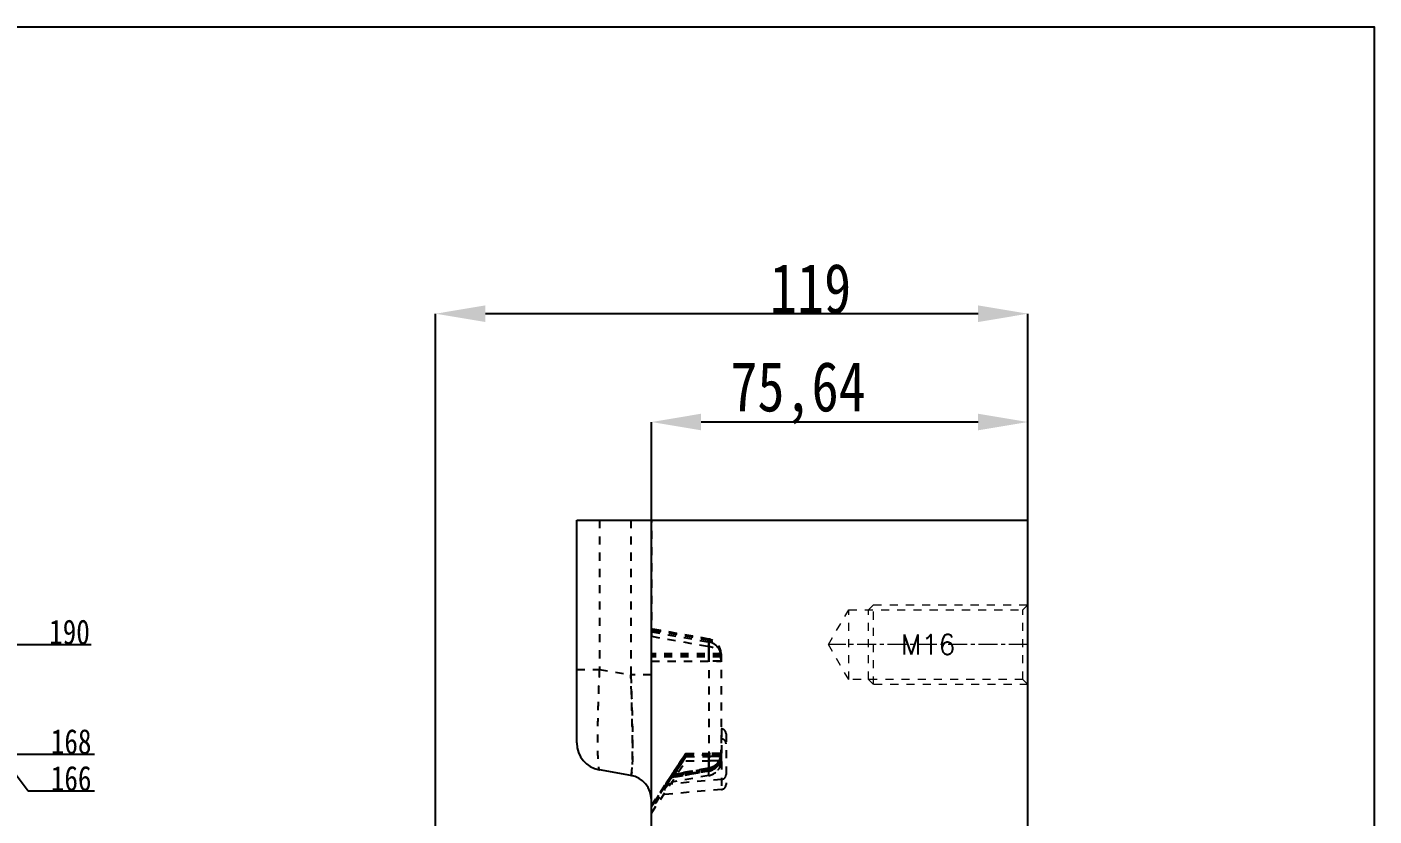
# Model space of a CAD drawing. Header units: millimetres. Extents: x 1937 to 4271, y -9032 to 1737.
# Drawn here: x 2941.5 to 3212.1, y -2260.9 to -2102.5 of the extents above; entities that cross this region are included whole.
import ezdxf
from ezdxf.enums import TextEntityAlignment as Align

# ---------------------------------------------------------------- set-up
doc = ezdxf.new("R2010")
doc.units = ezdxf.units.MM
doc.header["$LTSCALE"] = 16.335
doc.header["$PDMODE"] = 3
doc.header["$PDSIZE"] = 0.3125
doc.linetypes.add('CENTER', pattern=[0.6, 0.375, -0.075, 0.075, -0.075])
doc.linetypes.add('HIDDEN', pattern=[0.2, 0.1, -0.1])
doc.layers.get('0').update_dxf_attribs({"linetype": 'CONTINUOUS'})
doc.layers.get('Defpoints').update_dxf_attribs({"linetype": 'CONTINUOUS'})
doc.layers.add('DEFAULT_2', color=8, linetype='HIDDEN')
doc.layers.add('dim', color=3, linetype='CONTINUOUS')
doc.layers.add('screw', color=33, linetype='CONTINUOUS', lineweight=13)
doc.styles.get("Standard").update_dxf_attribs({"font": 'txt', "width": 0.8})
doc.styles.add('TXT', font='txt.shx', dxfattribs={"bigfont": 'gbcbig.shx'})
doc.dimstyles.new('副本 ISO-25-1', dxfattribs={"dimtxt": 10, "dimasz": 10, "dimexe": 0, "dimexo": 0, "dimgap": 0, "dimtad": 1, "dimtxsty": 'Standard', "dimcen": 0, "dimclrd": 6, "dimclre": 6, "dimclrt": 4, "dimazin": 0, "dimtfac": 1, "dimtofl": 0, "dimtmove": 0, "dimatfit": 3, "dimfxl": 0, "dimarcsym": 0})

# ---------------------------------------------------------------- blocks, each defined once
blk = doc.blocks.new('*D83')
at = {"color": 6, "lineweight": -2}
for p, q in [((3023.58, -2320.64), (3023.58, -2160.06)), ((3132.58, -2160.06), (3033.58, -2160.06)), ((3142.58, -2201.5), (3142.58, -2160.06))]:
    blk.add_line(p, q, dxfattribs=at)
at = {"color": 6}
for points in [[(3033.58, -2158.39), (3033.58, -2161.73), (3023.58, -2160.06)], [(3132.58, -2158.39), (3132.58, -2161.73), (3142.58, -2160.06)]]:
    blk.add_solid(points, dxfattribs=at)
at = {"layer": 'Defpoints', "color": 0}
for p in [(3023.58, -2160.06), (3142.58, -2201.5), (3023.58, -2320.64)]:
    blk.add_point(p, dxfattribs=at)
at = {"color": 4, "insert": (3098.92, -2155.06), "char_height": 10, "attachment_point": 5}
blk.add_mtext('119', dxfattribs=at)
blk = doc.blocks.new('*D84')
at = {"color": 6, "lineweight": -2}
for p, q in [((3066.94, -2259.82), (3066.94, -2181.81)), ((3132.58, -2181.81), (3076.94, -2181.81)), ((3142.58, -2201.5), (3142.58, -2181.81))]:
    blk.add_line(p, q, dxfattribs=at)
at = {"color": 6}
for points in [[(3076.94, -2180.14), (3076.94, -2183.47), (3066.94, -2181.81)], [(3132.58, -2180.14), (3132.58, -2183.47), (3142.58, -2181.81)]]:
    blk.add_solid(points, dxfattribs=at)
at = {"layer": 'Defpoints', "color": 0}
for p in [(3066.94, -2181.81), (3142.58, -2201.5), (3066.94, -2259.82)]:
    blk.add_point(p, dxfattribs=at)
at = {"color": 4, "insert": (3096.41, -2175.97), "char_height": 10, "attachment_point": 5}
blk.add_mtext('75,64', dxfattribs=at)
blk = doc.blocks.new('*D95')
at = {"layer": 'Defpoints', "color": 0}
for p in [(2719.37, -2248.5), (2945.69, -2248.5), (2716.05, -2416.5)]:
    blk.add_point(p, dxfattribs=at)
at = {"layer": 'dim', "color": 6, "lineweight": -2}
blk.add_line((2719.37, -2248.5), (2955.03, -2248.5), dxfattribs=at)
at = {"layer": 'dim', "color": 4, "insert": (2950.36, -2246), "char_height": 5, "attachment_point": 5}
blk.add_mtext('168', dxfattribs=at)
blk = doc.blocks.new('*D96')
at = {"layer": 'Defpoints', "color": 0}
for p in [(2779.13, -2250.5), (2945.69, -2255.89), (2716.05, -2416.5)]:
    blk.add_point(p, dxfattribs=at)
at = {"layer": 'dim', "color": 6, "lineweight": -2}
for p, q in [((2779.13, -2250.5), (2937.69, -2250.5)), ((2937.69, -2250.5), (2941.69, -2255.89)), ((2941.69, -2255.89), (2955.03, -2255.89))]:
    blk.add_line(p, q, dxfattribs=at)
at = {"layer": 'dim', "color": 4, "insert": (2950.36, -2253.39), "char_height": 5, "attachment_point": 5}
blk.add_mtext('166', dxfattribs=at)
blk = doc.blocks.new('*D97')
at = {"layer": 'Defpoints', "color": 0}
for p in [(2887.26, -2226.5, 0), (2945.69, -2226.5), (2716.05, -2416.5)]:
    blk.add_point(p, dxfattribs=at)
at = {"layer": 'dim', "color": 6, "lineweight": -2}
blk.add_line((2887.26, -2226.5), (2954.36, -2226.5), dxfattribs=at)
at = {"layer": 'dim', "color": 4, "insert": (2950.03, -2224), "char_height": 5, "attachment_point": 5}
blk.add_mtext('190', dxfattribs=at)

msp = doc.modelspace()

# ---------------------------------------------------------------- linework, layer by layer
at = {"color": 7, "linetype": 'Continuous'}
for p, q in [((3051.939, -2246.243), (3051.939, -2201.503)), ((3051.939, -2201.503), (3142.581, -2201.503)), ((3142.581, -2631.503), (3142.581, -2201.503)), ((3062.807, -2252.775), (3056.484, -2251.66)), ((3066.939, -2264.102), (3066.939, -2257.699))]:
    msp.add_line(p, q, dxfattribs=at)
msp.add_lwpolyline([(2401.436, -2102.484), (3212.141, -2102.484), (3212.141, -2725.711), (2401.436, -2725.711)], close=True)
for centre, radius, start, end in [((3057.439, -2246.243), 5.5, 180, 260), ((3061.939, -2257.699), 5, 0, 80)]:
    msp.add_arc(centre, radius, start, end, dxfattribs=at)
at = {"layer": 'DEFAULT_2', "color": 8, "linetype": 'HIDDEN'}
for p, q in [((3056.484, -2201.503), (3056.484, -2231.471)), ((3062.807, -2201.503), (3062.807, -2232.586)), ((3066.939, -2257.699), (3066.939, -2201.503)), ((3067.039, -2224.872), (3067.039, -2201.503)), ((3067.039, -2209.023), (3066.939, -2209.023)), ((3067.039, -2214.023), (3066.939, -2214.023)), ((3067.039, -2219.023), (3066.939, -2219.023)), ((3078.46, -2225.376), (3066.939, -2223.344)), ((3078.46, -2225.672), (3066.939, -2223.641)), ((3067.039, -2223.698), (3066.939, -2223.68)), ((3066.939, -2224.218), (3067.039, -2224.236)), ((3066.939, -2224.828), (3078.46, -2226.86)), ((3067.039, -2223.362), (3067.193, -2223.389)), ((3067.039, -2223.943), (3078.46, -2225.956)), ((3067.193, -2223.389), (3067.292, -2223.407)), ((3067.292, -2223.407), (3078.46, -2225.376)), ((3066.939, -2224.872), (3067.039, -2224.89)), ((3078.46, -2225.365), (3078.46, -2225.376)), ((3078.462, -2225.607), (3078.46, -2225.376)), ((3078.46, -2225.672), (3078.46, -2225.673)), ((3078.46, -2225.673), (3078.46, -2225.672)), ((3078.46, -2225.672), (3078.46, -2225.672)), ((3078.46, -2225.673), (3078.46, -2225.956)), ((3078.462, -2226.21), (3078.46, -2225.956)), ((3078.46, -2228.344), (3078.461, -2226.829)), ((3078.46, -2226.855), (3078.46, -2226.86)), ((3078.461, -2226.829), (3078.461, -2226.252)), ((3078.461, -2227.49), (3078.461, -2226.823)), ((3080.939, -2228.344), (3066.939, -2228.344)), ((3080.939, -2228.641), (3066.939, -2228.641)), ((3080.939, -2228.923), (3066.939, -2228.923)), ((3066.939, -2229.828), (3080.939, -2229.828)), ((3078.46, -2228.344), (3078.46, -2249.824)), ((3080.939, -2228.319), (3080.939, -2249.643)), ((3051.939, -2231.471), (3056.484, -2231.471)), ((3056.484, -2231.471), (3062.807, -2232.586)), ((3066.939, -2232.586), (3062.807, -2232.586)), ((3081.026, -2243.424), (3080.939, -2243.416)), ((3081.026, -2243.424), (3081.026, -2255.583)), ((3081.026, -2245.424), (3080.939, -2245.416)), ((3081.939, -2244.421), (3081.939, -2254.586)), ((3066.939, -2259.039), (3073.817, -2248.646)), ((3073.377, -2249.12), (3072.909, -2249.828)), ((3073.291, -2249.442), (3073.729, -2248.78)), ((3073.889, -2248.345), (3073.377, -2249.12)), ((3073.729, -2248.78), (3073.817, -2248.646)), ((3073.817, -2248.646), (3080.938, -2248.646)), ((3073.889, -2248.345), (3080.938, -2248.345)), ((3073.96, -2248.934), (3080.939, -2248.934)), ((3080.938, -2248.358), (3080.74, -2248.358)), ((3080.938, -2248.659), (3080.74, -2248.66)), ((3080.938, -2248.946), (3080.745, -2248.947)), ((3080.938, -2248.503), (3080.939, -2247.643)), ((3080.938, -2248.503), (3080.939, -2248.934)), ((3080.938, -2248.503), (3080.938, -2248.646)), ((3080.938, -2248.581), (3080.938, -2248.503)), ((3080.938, -2248.725), (3080.938, -2248.503)), ((3080.938, -2248.659), (3080.938, -2248.581)), ((3080.939, -2248.946), (3080.938, -2248.725)), ((3080.939, -2248.946), (3080.938, -2248.946)), ((3066.939, -2260.322), (3073.872, -2249.824)), ((3078.46, -2251.313), (3071.05, -2252.62)), ((3078.46, -2251.614), (3071.05, -2252.92)), ((3078.46, -2251.902), (3071.052, -2253.209)), ((3071.517, -2252.121), (3073.291, -2249.442)), ((3078.207, -2251.356), (3072.162, -2252.421)), ((3072.909, -2249.828), (3072.485, -2250.468)), ((3073.484, -2252.188), (3075.955, -2251.753)), ((3073.874, -2249.828), (3080.939, -2249.828)), ((3075.955, -2251.753), (3078.207, -2251.356)), ((3078.364, -2251.328), (3078.207, -2251.356)), ((3078.261, -2251.669), (3078.46, -2251.633)), ((3078.303, -2251.902), (3078.46, -2251.874)), ((3078.46, -2251.311), (3078.364, -2251.328)), ((3078.46, -2251.313), (3078.462, -2250.45)), ((3078.46, -2251.311), (3078.46, -2251.313)), ((3078.46, -2251.898), (3078.461, -2251.356)), ((3078.46, -2251.614), (3078.461, -2251.368)), ((3078.46, -2251.614), (3078.46, -2251.633)), ((3078.46, -2251.874), (3078.46, -2251.901)), ((3078.46, -2251.901), (3078.46, -2251.902)), ((3078.46, -2251.902), (3078.46, -2251.901)), ((3078.46, -2251.902), (3078.46, -2251.902)), ((3078.46, -2252.792), (3078.462, -2251.906)), ((3078.461, -2251.368), (3078.462, -2250.721)), ((3078.461, -2251.356), (3078.462, -2251.069)), ((3078.462, -2251.906), (3078.463, -2251.337)), ((3080.751, -2249.837), (3080.547, -2249.837)), ((3080.786, -2249.837), (3080.751, -2249.837)), ((3080.939, -2249.841), (3080.751, -2249.842)), ((3080.939, -2249.837), (3080.786, -2249.837)), ((3080.939, -2249.824), (3080.939, -2249.643)), ((3080.939, -2249.643), (3080.939, -2249.739)), ((3080.939, -2249.739), (3080.939, -2249.643)), ((3080.939, -2249.739), (3080.939, -2249.841)), ((3080.939, -2249.828), (3080.939, -2249.739)), ((3066.939, -2258.833), (3069.755, -2254.569)), ((3069.225, -2255.586), (3069.962, -2254.471)), ((3081.026, -2253.583), (3069.755, -2254.569)), ((3069.897, -2254.354), (3069.755, -2254.569)), ((3069.755, -2254.569), (3069.897, -2254.355)), ((3069.897, -2254.355), (3070.36, -2253.658)), ((3070.36, -2253.658), (3069.897, -2254.354)), ((3069.962, -2254.471), (3070.463, -2253.715)), ((3070.36, -2253.658), (3070.755, -2253.062)), ((3070.755, -2253.062), (3070.36, -2253.658)), ((3070.463, -2253.715), (3070.875, -2253.091)), ((3070.755, -2253.062), (3071.05, -2252.617)), ((3071.05, -2252.617), (3070.755, -2253.062)), ((3070.875, -2253.091), (3071.517, -2252.121)), ((3070.919, -2253.153), (3071.05, -2252.948)), ((3071.548, -2252.529), (3071.05, -2252.617)), ((3071.05, -2252.617), (3071.05, -2252.62)), ((3078.46, -2252.797), (3071.05, -2254.104)), ((3071.05, -2252.948), (3071.283, -2252.907)), ((3071.05, -2252.92), (3071.05, -2252.948)), ((3071.748, -2253.047), (3071.05, -2253.168)), ((3071.05, -2253.168), (3071.143, -2253.152)), ((3071.05, -2253.168), (3071.05, -2253.207)), ((3071.052, -2253.208), (3071.05, -2253.207)), ((3071.05, -2253.207), (3071.052, -2253.208)), ((3071.05, -2254.103), (3071.05, -2254.104)), ((3071.283, -2252.907), (3071.915, -2252.794)), ((3072.162, -2252.421), (3071.548, -2252.529)), ((3072.162, -2252.421), (3073.484, -2252.188)), ((3078.46, -2252.797), (3078.46, -2252.797)), ((3067.556, -2258.107), (3068.811, -2256.212)), ((3068.811, -2256.212), (3069.225, -2255.586)), ((3081.026, -2255.583), (3069.399, -2256.601)), ((3066.939, -2259.039), (3067.556, -2258.107))]:
    msp.add_line(p, q, dxfattribs=at)
for centre, radius, start, end in [((3077.941, -2228.321), 2.99, 0, 79.99622), ((3077.939, -2228.621), 2.993, 359.99508, 79.98219), ((3077.947, -2228.872), 2.961, 74.07945, 80.0196), ((3077.939, -2229.81), 3, 359.99993, 79.99999), ((3077.929, -2228.932), 3.023, 40.12354, 74.07361), ((3077.905, -2228.633), 3.034, 359.88097, 19.95906), ((3077.916, -2228.914), 3.023, 5.36677, 19.89856), ((3077.946, -2228.911), 2.993, 0.05103, 5.36933), ((3080.939, -2244.42), 1, 0, 85), ((3080.939, -2246.42), 1, 0, 85), ((2099.171, -1605.343), 1167.702, 326.463857, 326.587971), ((2864.265, -2111.217), 250.875, 326.11737, 326.70529), ((3466.937, -2508.844), 471.43, 146.50031, 146.71237), ((2847.485, -2100.113), 270.996, 326.49016, 326.69044), ((3077.943, -2248.949), 2.995, 279.92794, 0.08634), ((3078.057, -2248.385), 2.878, 345.78535, 349.31714), ((3077.897, -2248.357), 3.041, 349.34979, 357.23948), ((3078.462, -2248.712), 2.475, 351.54024, 355.04406), ((3077.769, -2248.332), 3.169, 356.90449, 359.90227), ((2456.168, -1842.013), 739.379, 326.324193, 326.466176), ((2555.134, -1907.777), 620.555, 326.311592, 326.481166), ((3285.372, -2389.975), 254.414, 146.81851, 147.10929), ((2922.511, -2150.301), 180.731, 325.88023, 326.10325), ((2865.178, -2111.846), 249.765, 326.11597, 326.49358), ((3077.939, -2249.838), 3, 280, 333.70379), ((3077.942, -2248.378), 2.979, 280.00406, 286.49588), ((3077.936, -2248.696), 2.984, 280.10821, 296.0202), ((3077.925, -2248.839), 3.082, 280.0054, 297.06173), ((3077.934, -2248.874), 3.046, 279.95437, 295.83182), ((2683.574, -2250.196), 394.889, 359.87343, 0.01494), ((2895.915, -2251.17), 182.548, 359.94759, 0.06589), ((3077.93, -2248.333), 3.026, 285.53265, 298.52164), ((3077.921, -2248.305), 3.054, 286.48213, 298.23982), ((3077.954, -2248.369), 2.983, 298.26085, 335.76683), ((3077.974, -2248.398), 2.948, 304.73043, 317.7183), ((3077.952, -2249.861), 2.978, 321.18423, 322.64321), ((3077.907, -2248.642), 3.036, 323.6527, 342.1862), ((3077.893, -2248.338), 3.048, 326.59849, 335.88189), ((3077.891, -2249.827), 3.048, 333.71064, 359.85095), ((3078.064, -2248.443), 2.847, 335.15602, 337.44563), ((3077.871, -2248.317), 3.079, 334.54547, 337.22936), ((3077.875, -2248.661), 3.058, 339.29177, 346.11862), ((3074.591, -2248.139), 6.409, 345.15227, 346.72097), ((3077.996, -2248.674), 2.941, 342.23874, 345.88468), ((3078.237, -2249.042), 2.685, 347.69878, 349.32044), ((3077.873, -2248.925), 3.07, 347.02379, 349.18517), ((3047.935, -2238.174), 27.541, 324.43553, 324.73506), ((3040.311, -2232.777), 36.881, 324.72742, 324.85843), ((3031.404, -2226.51), 47.772, 324.86017, 325.09894), ((3149.029, -2303.289), 92.816, 147.30502, 147.76494), ((2990.368, -2197.949), 97.769, 325.0889, 325.61199), ((2998.198, -2203.366), 88.247, 325.11059, 325.64289), ((3080.939, -2252.587), 1, 275, 0), ((3080.939, -2254.587), 1, 275, 0)]:
    msp.add_arc(centre, radius, start, end, dxfattribs=at)
for points, knots in [([(3078.46, -2225.672), (3078.462, -2225.691), (3078.458, -2225.767), (3078.463, -2225.933), (3078.46, -2226.204), (3078.462, -2226.569), (3078.462, -2227.013), (3078.463, -2227.712), (3078.46, -2228.262), (3078.46, -2228.641)], [0, 0, 0, 0, 0.0193466, 0.0761666, 0.1686674, 0.2929641, 0.4444451, 0.6174005, 1, 1, 1, 1]), ([(3078.46, -2229.828), (3078.46, -2229.45), (3078.461, -2228.9), (3078.461, -2228.201), (3078.461, -2227.756), (3078.462, -2227.394), (3078.463, -2227.142), (3078.462, -2227.001), (3078.462, -2226.918), (3078.459, -2226.897), (3078.461, -2226.855), (3078.46, -2226.86)], [0, 0, 0, 0, 0.3825394, 0.5554513, 0.7068629, 0.8310661, 0.9236135, 0.9567688, 0.9807225, 0.9952184, 1, 1, 1, 1]), ([(3078.46, -2225.376), (3078.46, -2225.453), (3078.463, -2226.442), (3078.461, -2227.432), (3078.46, -2228.344)], [0, 0, 0, 0, 0.0774496, 1, 1, 1, 1]), ([(3078.461, -2226.823), (3078.461, -2226.663), (3078.461, -2226.382), (3078.463, -2226.057), (3078.462, -2225.86), (3078.463, -2225.764), (3078.46, -2225.706), (3078.462, -2225.679), (3078.46, -2225.672)], [0, 0, 0, 0, 0.4169199, 0.7323397, 0.8468694, 0.9302977, 0.9816439, 1, 1, 1, 1]), ([(3078.46, -2225.956), (3078.46, -2226.04), (3078.464, -2227.029), (3078.461, -2228.018), (3078.46, -2228.923)], [0, 0, 0, 0, 0.0853363, 1, 1, 1, 1]), ([(3080.939, -2228.923), (3080.94, -2228.575), (3080.82, -2227.872), (3080.289, -2226.948), (3079.474, -2226.261), (3078.803, -2226.017), (3078.46, -2225.957)], [0, 0, 0, 0, 0.2500069, 0.4999807, 0.7499899, 1, 1, 1, 1]), ([(3078.46, -2229.824), (3078.46, -2229.445), (3078.461, -2228.896), (3078.461, -2228.195), (3078.461, -2227.753), (3078.463, -2227.383), (3078.462, -2227.148), (3078.463, -2226.983), (3078.459, -2226.938), (3078.464, -2226.837), (3078.46, -2226.855)], [0, 0, 0, 0, 0.3827479, 0.5557328, 0.707182, 0.8313794, 0.9238726, 0.9569815, 0.9808762, 1, 1, 1, 1]), ([(3078.46, -2226.855), (3078.464, -2226.931), (3078.459, -2227.097), (3078.462, -2227.387), (3078.461, -2227.923), (3078.464, -2228.745), (3078.46, -2229.445), (3078.46, -2229.824)], [0, 0, 0, 0, 0.0760187, 0.1684766, 0.2927754, 0.617262, 1, 1, 1, 1]), ([(3078.46, -2226.86), (3078.465, -2227.15), (3078.459, -2227.761), (3078.464, -2228.75), (3078.46, -2229.45), (3078.46, -2229.828)], [0, 0, 0, 0, 0.2930944, 0.6174703, 1, 1, 1, 1]), ([(3078.46, -2228.641), (3078.46, -2228.543), (3078.46, -2228.159), (3078.461, -2227.776), (3078.461, -2227.49)], [0, 0, 0, 0, 0.2552586, 1, 1, 1, 1]), ([(3078.461, -2226.252), (3078.462, -2226.186), (3078.462, -2225.971), (3078.463, -2225.756), (3078.462, -2225.607)], [0, 0, 0, 0, 0.3031204, 1, 1, 1, 1]), ([(3078.461, -2226.855), (3078.462, -2226.79), (3078.462, -2226.575), (3078.463, -2226.36), (3078.462, -2226.21)], [0, 0, 0, 0, 0.3000243, 1, 1, 1, 1]), ([(3078.461, -2227.811), (3078.461, -2227.724), (3078.461, -2227.405), (3078.461, -2227.087), (3078.461, -2226.855)], [0, 0, 0, 0, 0.272758, 1, 1, 1, 1]), ([(3080.939, -2228.345), (3080.94, -2227.823), (3080.665, -2226.76), (3079.883, -2225.987), (3079.43, -2225.728)], [0, 0, 0, 0, 0.5000841, 1, 1, 1, 1]), ([(3078.46, -2228.923), (3078.46, -2228.828), (3078.46, -2228.458), (3078.461, -2228.087), (3078.461, -2227.811)], [0, 0, 0, 0, 0.2548879, 1, 1, 1, 1]), ([(3080.939, -2228.344), (3080.924, -2228.345), (3080.864, -2228.332), (3080.729, -2228.331), (3080.511, -2228.329), (3080.071, -2228.333), (3079.379, -2228.325), (3078.786, -2228.344), (3078.46, -2228.344)], [0, 0, 0, 0, 0.018605, 0.0731784, 0.1623552, 0.2832762, 0.6051674, 1, 1, 1, 1]), ([(3080.939, -2228.641), (3080.924, -2228.641), (3080.864, -2228.629), (3080.729, -2228.627), (3080.511, -2228.625), (3080.071, -2228.63), (3079.379, -2228.622), (3078.786, -2228.64), (3078.46, -2228.641)], [0, 0, 0, 0, 0.0186064, 0.073174, 0.1623503, 0.2832732, 0.6051666, 1, 1, 1, 1]), ([(3080.939, -2228.923), (3080.924, -2228.923), (3080.864, -2228.91), (3080.729, -2228.909), (3080.511, -2228.907), (3080.071, -2228.912), (3079.379, -2228.903), (3078.786, -2228.923), (3078.46, -2228.923)], [0, 0, 0, 0, 0.0186033, 0.0731825, 0.1623599, 0.283279, 0.6051681, 1, 1, 1, 1]), ([(3080.939, -2229.824), (3080.924, -2229.824), (3080.864, -2229.812), (3080.729, -2229.81), (3080.511, -2229.809), (3080.071, -2229.813), (3079.379, -2229.805), (3078.786, -2229.824), (3078.46, -2229.824)], [0, 0, 0, 0, 0.0186052, 0.0731777, 0.1623543, 0.2832757, 0.6051673, 1, 1, 1, 1]), ([(3080.939, -2229.828), (3080.924, -2229.828), (3080.864, -2229.816), (3080.729, -2229.815), (3080.511, -2229.813), (3080.071, -2229.817), (3079.379, -2229.809), (3078.786, -2229.828), (3078.46, -2229.828)], [0, 0, 0, 0, 0.0186052, 0.0731778, 0.1623545, 0.2832758, 0.6051673, 1, 1, 1, 1]), ([(3056.484, -2231.471), (3056.425, -2232.781), (3056.321, -2235.349), (3056.203, -2239.08), (3056.129, -2242.519), (3056.104, -2245.142), (3056.112, -2246.997), (3056.129, -2248.172), (3056.159, -2249.188), (3056.199, -2250.033), (3056.25, -2250.703), (3056.309, -2251.189), (3056.37, -2251.483), (3056.429, -2251.62), (3056.466, -2251.657), (3056.484, -2251.66)], [0, 0, 0, 0, 0.1942233, 0.3809798, 0.5530894, 0.7040175, 0.7696752, 0.827928, 0.878254, 0.9201995, 0.9534233, 0.9776926, 0.9929515, 0.9973516, 1, 1, 1, 1]), ([(3062.807, -2232.586), (3062.86, -2233.905), (3062.955, -2236.495), (3063.062, -2240.258), (3063.13, -2243.73), (3063.153, -2246.375), (3063.146, -2248.239), (3063.13, -2249.413), (3063.103, -2250.42), (3063.066, -2251.251), (3063.025, -2251.83), (3062.985, -2252.201), (3062.956, -2252.406), (3062.922, -2252.572), (3062.892, -2252.684), (3062.844, -2252.781), (3062.807, -2252.775)], [0, 0, 0, 0, 0.1956072, 0.3841345, 0.5581028, 0.7102885, 0.7761843, 0.8343735, 0.884294, 0.9255111, 0.9576967, 0.9703509, 0.9806937, 0.9887331, 0.9945173, 1, 1, 1, 1]), ([(3062.807, -2252.775), (3062.844, -2252.781), (3062.892, -2252.684), (3062.922, -2252.572), (3062.956, -2252.407), (3062.985, -2252.201), (3063.025, -2251.831), (3063.066, -2251.252), (3063.103, -2250.421), (3063.13, -2249.415), (3063.146, -2248.241), (3063.153, -2246.377), (3063.13, -2243.733), (3063.062, -2240.26), (3062.955, -2236.496), (3062.86, -2233.905), (3062.807, -2232.586)], [0, 0, 0, 0, 0.0054802, 0.0112613, 0.0192972, 0.0296342, 0.0422776, 0.0744428, 0.1156386, 0.1655367, 0.2237134, 0.2895951, 0.4417644, 0.6157472, 0.8043504, 1, 1, 1, 1]), ([(3071.05, -2252.92), (3071.05, -2252.907), (3071.081, -2252.867), (3071.124, -2252.781), (3071.209, -2252.65), (3071.316, -2252.476), (3071.452, -2252.264), (3071.673, -2251.919), (3071.991, -2251.428), (3072.408, -2250.787), (3072.862, -2250.095), (3073.335, -2249.376), (3073.656, -2248.89), (3073.817, -2248.646)], [0, 0, 0, 0, 0.00784, 0.0273881, 0.0580471, 0.0988378, 0.1486363, 0.2062401, 0.3403006, 0.4927827, 0.6570257, 0.8276431, 1, 1, 1, 1]), ([(3078.46, -2248.646), (3078.46, -2249.337), (3078.456, -2250.327), (3078.467, -2251.316), (3078.46, -2251.614)], [0, 0, 0, 0, 0.6986577, 1, 1, 1, 1]), ([(3078.46, -2248.345), (3078.46, -2248.724), (3078.461, -2249.42), (3078.461, -2250.262), (3078.462, -2250.771), (3078.464, -2251.089), (3078.461, -2251.167), (3078.462, -2251.331), (3078.46, -2251.313)], [0, 0, 0, 0, 0.3837151, 0.7086619, 0.8328311, 0.9250712, 0.981585, 1, 1, 1, 1]), ([(3080.74, -2248.358), (3080.442, -2248.357), (3079.927, -2248.361), (3079.167, -2248.356), (3078.705, -2248.345), (3078.46, -2248.345)], [0, 0, 0, 0, 0.3914525, 0.6777713, 1, 1, 1, 1]), ([(3078.462, -2250.45), (3078.462, -2250.299), (3078.464, -2249.598), (3078.46, -2248.896), (3078.46, -2248.345)], [0, 0, 0, 0, 0.2139672, 1, 1, 1, 1]), ([(3080.74, -2248.66), (3080.442, -2248.659), (3079.927, -2248.663), (3079.167, -2248.657), (3078.705, -2248.646), (3078.46, -2248.646)], [0, 0, 0, 0, 0.3914412, 0.6777641, 1, 1, 1, 1]), ([(3078.46, -2248.934), (3078.46, -2249.311), (3078.461, -2249.859), (3078.461, -2250.556), (3078.461, -2250.999), (3078.463, -2251.364), (3078.462, -2251.612), (3078.463, -2251.761), (3078.46, -2251.838), (3078.465, -2251.883), (3078.46, -2251.902)], [0, 0, 0, 0, 0.3811769, 0.5536382, 0.7048112, 0.8290286, 0.9218876, 0.9553308, 0.9796418, 1, 1, 1, 1]), ([(3079.423, -2248.946), (3079.346, -2248.946), (3079.026, -2248.94), (3078.705, -2248.934), (3078.46, -2248.934)], [0, 0, 0, 0, 0.2379592, 1, 1, 1, 1]), ([(3078.463, -2250.093), (3078.462, -2250), (3078.462, -2249.613), (3078.46, -2249.227), (3078.46, -2248.934)], [0, 0, 0, 0, 0.2416417, 1, 1, 1, 1]), ([(3080.745, -2248.947), (3080.669, -2248.947), (3080.229, -2248.945), (3079.788, -2248.951), (3079.423, -2248.946)], [0, 0, 0, 0, 0.1705274, 1, 1, 1, 1]), ([(3071.092, -2253.166), (3071.161, -2253.081), (3071.336, -2252.833), (3071.654, -2252.379), (3072.069, -2251.771), (3072.373, -2251.32), (3072.536, -2251.078)], [0, 0, 0, 0, 0.130594, 0.3576551, 0.6551581, 1, 1, 1, 1]), ([(3072.132, -2251.677), (3072.079, -2251.756), (3071.883, -2252.043), (3071.687, -2252.33), (3071.543, -2252.537)], [0, 0, 0, 0, 0.274438, 1, 1, 1, 1]), ([(3072.857, -2250.103), (3072.822, -2250.157), (3072.683, -2250.367), (3072.545, -2250.578), (3072.443, -2250.735)], [0, 0, 0, 0, 0.2542017, 1, 1, 1, 1]), ([(3078.46, -2249.824), (3078.46, -2250.202), (3078.461, -2250.752), (3078.461, -2251.451), (3078.462, -2251.896), (3078.462, -2252.258), (3078.463, -2252.51), (3078.462, -2252.651), (3078.463, -2252.734), (3078.459, -2252.755), (3078.462, -2252.797), (3078.46, -2252.792)], [0, 0, 0, 0, 0.3825371, 0.5554481, 0.706859, 0.8310613, 0.9236081, 0.9567634, 0.9807177, 0.9952153, 1, 1, 1, 1]), ([(3080.867, -2249.312), (3080.803, -2249.598), (3080.591, -2250.155), (3080.043, -2250.859), (3079.315, -2251.374), (3078.749, -2251.563), (3078.46, -2251.614)], [0, 0, 0, 0, 0.249998, 0.4999874, 0.7499881, 1, 1, 1, 1]), ([(3078.463, -2250.96), (3078.462, -2250.869), (3078.462, -2250.49), (3078.46, -2250.111), (3078.46, -2249.824)], [0, 0, 0, 0, 0.2419957, 1, 1, 1, 1]), ([(3079.428, -2249.837), (3079.352, -2249.836), (3079.029, -2249.831), (3078.706, -2249.824), (3078.46, -2249.824)], [0, 0, 0, 0, 0.2377892, 1, 1, 1, 1]), ([(3078.46, -2249.828), (3078.46, -2250.207), (3078.461, -2250.757), (3078.461, -2251.457), (3078.461, -2251.901), (3078.462, -2252.263), (3078.463, -2252.516), (3078.462, -2252.656), (3078.462, -2252.739), (3078.46, -2252.76), (3078.461, -2252.802), (3078.46, -2252.797)], [0, 0, 0, 0, 0.3827455, 0.5557295, 0.7071779, 0.8313744, 0.9238669, 0.9569758, 0.9808711, 0.9952977, 1, 1, 1, 1]), ([(3078.46, -2252.797), (3078.464, -2252.722), (3078.459, -2252.555), (3078.462, -2252.265), (3078.461, -2251.73), (3078.464, -2250.907), (3078.46, -2250.207), (3078.46, -2249.828)], [0, 0, 0, 0, 0.0760223, 0.1684794, 0.2927794, 0.6172648, 1, 1, 1, 1]), ([(3080.751, -2249.842), (3080.454, -2249.841), (3079.937, -2249.845), (3079.174, -2249.839), (3078.707, -2249.829), (3078.46, -2249.828)], [0, 0, 0, 0, 0.3891481, 0.6762446, 1, 1, 1, 1]), ([(3079.245, -2251.377), (3079.31, -2251.346), (3079.561, -2251.212), (3079.792, -2251.041), (3079.949, -2250.898)], [0, 0, 0, 0, 0.2524678, 1, 1, 1, 1]), ([(3080.591, -2250.343), (3080.451, -2250.606), (3080.087, -2251.092), (3079.594, -2251.447), (3079.327, -2251.584)], [0, 0, 0, 0, 0.4980306, 1, 1, 1, 1]), ([(3080.648, -2249.639), (3080.517, -2249.921), (3080.163, -2250.446), (3079.662, -2250.833), (3079.39, -2250.983)], [0, 0, 0, 0, 0.5003058, 1, 1, 1, 1]), ([(3080.651, -2249.64), (3080.518, -2249.92), (3080.166, -2250.443), (3079.667, -2250.831), (3079.396, -2250.981)], [0, 0, 0, 0, 0.5001212, 1, 1, 1, 1]), ([(3080.547, -2249.837), (3080.473, -2249.837), (3080.1, -2249.837), (3079.728, -2249.84), (3079.428, -2249.837)], [0, 0, 0, 0, 0.1973574, 1, 1, 1, 1]), ([(3079.949, -2250.898), (3080.208, -2250.663), (3080.503, -2250.282), (3080.693, -2249.853), (3080.735, -2249.742)], [0, 0, 0, 0, 0.7467327, 1, 1, 1, 1]), ([(3080.86, -2250.503), (3080.835, -2250.611), (3080.711, -2251.034), (3080.494, -2251.428), (3080.293, -2251.689)], [0, 0, 0, 0, 0.251338, 1, 1, 1, 1]), ([(3080.859, -2250.503), (3080.834, -2250.61), (3080.711, -2251.03), (3080.495, -2251.421), (3080.296, -2251.681)], [0, 0, 0, 0, 0.2513155, 1, 1, 1, 1]), ([(3080.544, -2250.428), (3080.625, -2250.276), (3080.708, -2250.059), (3080.771, -2249.838), (3080.786, -2249.782)], [0, 0, 0, 0, 0.7465421, 1, 1, 1, 1]), ([(3070.069, -2254.542), (3070.065, -2254.542), (3070.076, -2254.513), (3070.089, -2254.489), (3070.126, -2254.42), (3070.175, -2254.338), (3070.241, -2254.228), (3070.356, -2254.041), (3070.451, -2253.889), (3070.519, -2253.782)], [0, 0, 0, 0, 0.0136784, 0.0600572, 0.139602, 0.2517967, 0.3956145, 0.5693977, 1, 1, 1, 1]), ([(3071.05, -2252.948), (3070.91, -2253.166), (3070.712, -2253.475), (3070.467, -2253.863), (3070.323, -2254.093), (3070.21, -2254.281), (3070.13, -2254.409), (3070.086, -2254.499), (3070.069, -2254.526), (3070.067, -2254.542), (3070.069, -2254.542)], [0, 0, 0, 0, 0.4142909, 0.5876836, 0.7340501, 0.8506187, 0.9349304, 0.9847292, 0.9964631, 1, 1, 1, 1]), ([(3070.208, -2254.371), (3070.19, -2254.396), (3070.158, -2254.438), (3070.117, -2254.493), (3070.088, -2254.522), (3070.075, -2254.541), (3070.069, -2254.542)], [0, 0, 0, 0, 0.4158733, 0.7226804, 0.9178005, 1, 1, 1, 1]), ([(3070.069, -2254.542), (3070.074, -2254.541), (3070.086, -2254.526), (3070.097, -2254.515), (3070.105, -2254.505)], [0, 0, 0, 0, 0.2986065, 1, 1, 1, 1]), ([(3070.14, -2254.462), (3070.152, -2254.445), (3070.22, -2254.357), (3070.285, -2254.266), (3070.338, -2254.192)], [0, 0, 0, 0, 0.1888976, 1, 1, 1, 1]), ([(3070.542, -2253.903), (3070.509, -2253.95), (3070.399, -2254.107), (3070.288, -2254.264), (3070.208, -2254.371)], [0, 0, 0, 0, 0.3019646, 1, 1, 1, 1]), ([(3071.05, -2252.62), (3071.05, -2252.627), (3071.078, -2252.57), (3071.088, -2252.565), (3071.1, -2252.547)], [0, 0, 0, 0, 0.2443299, 1, 1, 1, 1]), ([(3071.052, -2253.209), (3071.057, -2253.207), (3071.07, -2253.19), (3071.083, -2253.177), (3071.092, -2253.166)], [0, 0, 0, 0, 0.3016223, 1, 1, 1, 1]), ([(3071.092, -2253.166), (3071.088, -2253.171), (3071.076, -2253.185), (3071.065, -2253.2), (3071.055, -2253.207)], [0, 0, 0, 0, 0.3559023, 1, 1, 1, 1]), ([(3071.1, -2252.547), (3071.121, -2252.516), (3071.247, -2252.329), (3071.373, -2252.141), (3071.477, -2251.984)], [0, 0, 0, 0, 0.1643171, 1, 1, 1, 1]), ([(3071.543, -2252.537), (3071.454, -2252.666), (3071.308, -2252.873), (3071.161, -2253.079), (3071.102, -2253.154)], [0, 0, 0, 0, 0.6210373, 1, 1, 1, 1])]:
    msp.add_open_spline(points, degree=3, knots=knots, dxfattribs=at)
for points in [[(3080.759, -2227.885), (3080.64, -2227.558), (3080.46, -2227.247), (3080.236, -2226.981)], [(3080.939, -2228.33), (3080.939, -2227.983), (3080.877, -2227.63), (3080.758, -2227.303)], [(3066.939, -2258.88), (3069.256, -2255.368), (3071.572, -2251.856), (3073.889, -2248.345)], [(3073.96, -2248.934), (3071.62, -2252.496), (3069.279, -2256.058), (3066.939, -2259.62)], [(3080.675, -2249.584), (3080.746, -2249.425), (3080.804, -2249.26), (3080.847, -2249.092)], [(3080.934, -2248.503), (3080.914, -2248.856), (3080.832, -2249.21), (3080.694, -2249.535)], [(3080.843, -2249.394), (3080.87, -2249.289), (3080.893, -2249.183), (3080.909, -2249.076)], [(3080.938, -2248.638), (3080.938, -2248.875), (3080.909, -2249.113), (3080.856, -2249.344)], [(3080.939, -2248.926), (3080.939, -2249.132), (3080.915, -2249.338), (3080.876, -2249.54)], [(3080.927, -2248.926), (3080.935, -2248.835), (3080.938, -2248.743), (3080.938, -2248.652)], [(3080.934, -2248.503), (3080.936, -2248.455), (3080.938, -2248.406), (3080.938, -2248.358)], [(3078.46, -2251.633), (3075.99, -2252.07), (3073.52, -2252.509), (3071.05, -2252.948)], [(3071.748, -2253.047), (3073.933, -2252.667), (3076.118, -2252.285), (3078.303, -2251.902)], [(3071.915, -2252.794), (3074.03, -2252.418), (3076.145, -2252.043), (3078.261, -2251.669)], [(3079.396, -2250.981), (3079.107, -2251.142), (3078.786, -2251.256), (3078.46, -2251.313)], [(3079.39, -2250.983), (3079.102, -2251.141), (3078.784, -2251.254), (3078.46, -2251.311)], [(3079.519, -2251.209), (3079.197, -2251.408), (3078.832, -2251.547), (3078.46, -2251.613)], [(3080.352, -2250.441), (3080.128, -2250.745), (3079.84, -2251.011), (3079.519, -2251.209)], [(3079.605, -2251.421), (3079.752, -2251.323), (3079.892, -2251.212), (3080.022, -2251.092)], [(3080.022, -2251.092), (3080.134, -2250.987), (3080.239, -2250.874), (3080.333, -2250.753)], [(3080.333, -2250.753), (3080.412, -2250.651), (3080.484, -2250.542), (3080.544, -2250.428)], [(3080.864, -2249.614), (3080.803, -2249.877), (3080.707, -2250.135), (3080.579, -2250.373)], [(3080.861, -2249.614), (3080.806, -2249.867), (3080.713, -2250.115), (3080.591, -2250.343)], [(3080.828, -2249.611), (3080.857, -2249.492), (3080.882, -2249.371), (3080.908, -2249.251)], [(3080.939, -2249.809), (3080.938, -2250.042), (3080.912, -2250.277), (3080.859, -2250.503)], [(3080.939, -2249.813), (3080.938, -2250.045), (3080.912, -2250.278), (3080.86, -2250.503)], [(3070.105, -2254.505), (3070.117, -2254.491), (3070.128, -2254.477), (3070.14, -2254.462)]]:
    msp.add_open_spline(points, degree=3, dxfattribs=at)
at = {"layer": 'screw', "color": 92, "linetype": 'HIDDEN', "ltscale": 0.995164}
for p, q in [((3110.581, -2219.503), (3111.581, -2218.503)), ((3111.581, -2218.503), (3142.581, -2218.503)), ((3111.581, -2234.503), (3111.581, -2218.503)), ((3110.581, -2233.503), (3110.581, -2219.503)), ((3111.581, -2234.503), (3110.581, -2233.503)), ((3142.581, -2234.503), (3111.581, -2234.503))]:
    msp.add_line(p, q, dxfattribs=at)
at = {"layer": 'screw', "linetype": 'HIDDEN', "ltscale": 0.995164}
for p, q in [((3141.581, -2219.503), (3142.581, -2218.503)), ((3102.539, -2226.503), (3106.581, -2219.503)), ((3106.581, -2219.503), (3141.581, -2219.503)), ((3106.581, -2233.503), (3106.581, -2219.503)), ((3141.581, -2233.503), (3141.581, -2219.503)), ((3106.581, -2233.503), (3102.539, -2226.503)), ((3141.581, -2233.503), (3106.581, -2233.503)), ((3142.581, -2234.503), (3141.581, -2233.503))]:
    msp.add_line(p, q, dxfattribs=at)
at = {"layer": 'screw', "color": 1, "linetype": 'CENTER', "ltscale": 0.621977}
msp.add_line((3142.581, -2226.503), (3102.539, -2226.503), dxfattribs=at)

# ---------------------------------------------------------------- texts
at = {"layer": 'screw', "color": 222, "linetype": 'HIDDEN', "ltscale": 0.995164, "style": 'TXT'}
msp.add_text('M16', height=4, dxfattribs=at).set_placement((3122.56, -2226.503), align=Align.MIDDLE)

# ---------------------------------------------------------------- dimensions: what is measured, and where the dimension line sits
for base, p2, picture, middle in [((3023.581, -2160.061), (3023.581, -2320.64), '*D83', (3098.919, -2160.061)), ((3066.939, -2181.805), (3066.939, -2259.816), '*D84', (3096.41, -2181.805))]:
    dim = msp.add_linear_dim(base=base, p1=(3142.581, -2201.503), p2=p2, dimstyle='副本 ISO-25-1', override={"dimfxl": 1.25, "dimarcsym": 1})
    dim.commit()
    dim.dimension.update_dxf_attribs({"geometry": picture, "text_midpoint": middle, "dimtype": 160})
at = {"layer": 'dim'}
for feature_location, offset, picture, middle in [((2887.261, -2226.503, 0), (58.433, 0), '*D97', (2950.027, -2224.003)), ((2719.369, -2248.503), (226.325, 0), '*D95', (2950.361, -2246.003)), ((2779.131, -2250.503), (166.563, -5.387), '*D96', (2950.361, -2253.39))]:
    dim = msp.add_ordinate_dim(feature_location=feature_location, offset=offset, dtype=0, origin=(2716.045, -2416.503), dimstyle='副本 ISO-25-1', override={"dimtxt": 5, "dimasz": 2, "dimfxl": 1.25, "dimarcsym": 1}, dxfattribs=at)
    dim.commit()
    dim.dimension.update_dxf_attribs({"geometry": picture, "text_midpoint": middle})

doc.saveas('drawing.dxf')
